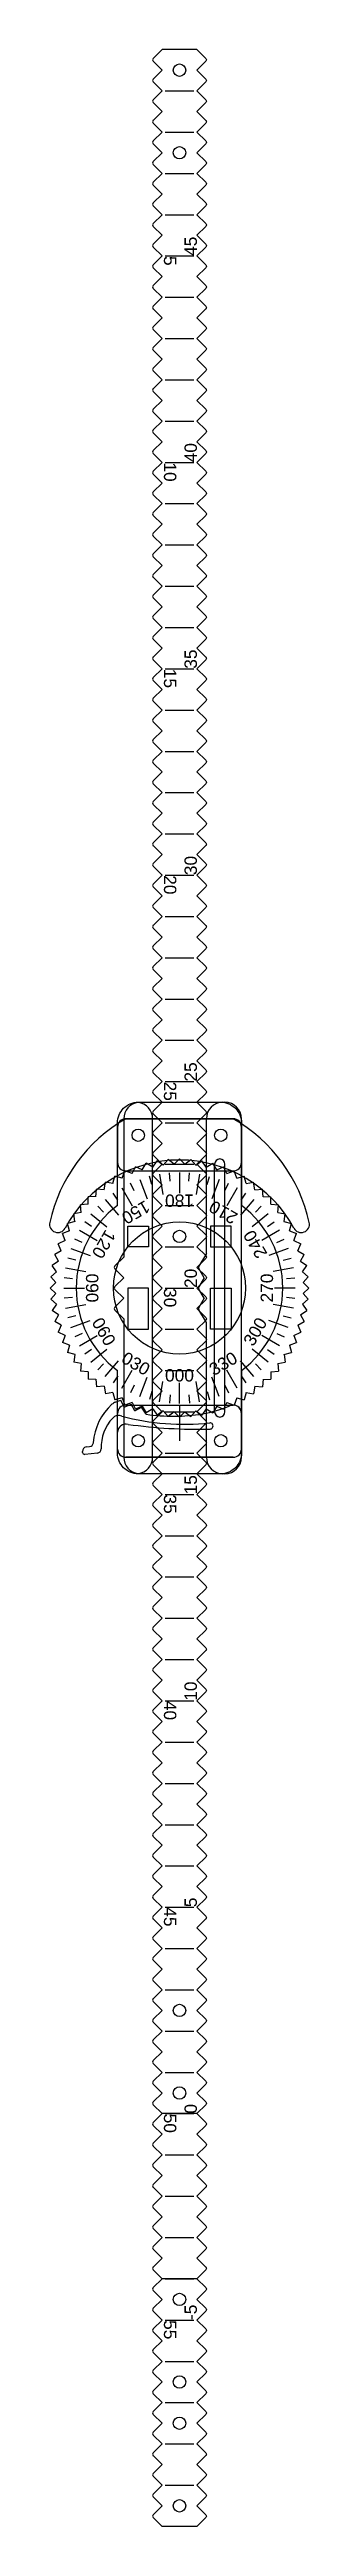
# Model space of a CAD drawing. Header units: inches. Extents: x -31 to 31, y -300 to 300.
import ezdxf

# ---------------------------------------------------------------- set-up
doc = ezdxf.new("R2010")
doc.units = ezdxf.units.IN
doc.header["$MEASUREMENT"] = 0
for name, color, linetype in [('Grey', 9, 'Continuous'), ('Marking', 2, 'Continuous'), ('NewLayer', 250, 'Continuous')]:
    doc.layers.add(name, color=color, linetype=linetype)
doc.styles.get("Standard").update_dxf_attribs({"font": 'Arial.ttf'})

# ---------------------------------------------------------------- blocks, each defined once
blk = doc.blocks.new('*U12')
for p in [(-0.65, 1.31), (-0.65, -1.31)]:
    blk.add_line(p, (0.65, 0))
blk = doc.blocks.new('*U14')
at = {"layer": 'NewLayer', "color": 0, "linetype": 'ByBlock', "lineweight": -2, "transparency": 16777216}
for p, rotation in [((-7.93, 29.58), 104.9999999999981), ((-5.32, 30.16), 99.99999999999818), ((-2.67, 30.51), 94.99999999999822), ((0, 30.63), 89.99999999999834), ((2.67, 30.51), 84.99999999999841), ((5.32, 30.16), 79.99999999999856), ((7.93, 29.58), 74.99999999999864), ((-19.69, 23.46), 129.999999999998), ((-17.57, 25.09), 124.999999999998), ((-15.31, 26.52), 119.999999999998), ((-12.94, 27.76), 114.999999999998), ((-10.47, 28.78), 109.999999999998), ((10.47, 28.78), 69.9999999999988), ((12.94, 27.76), 64.99999999999888), ((15.31, 26.52), 59.99999999999896), ((17.57, 25.09), 54.99999999999898), ((19.69, 23.46), 49.99999999999897), ((-25.09, 17.57), 144.9999999999979), ((-23.46, 19.69), 139.999999999998), ((-21.66, 21.66), 134.999999999998), ((21.66, 21.66), 44.99999999999898), ((23.46, 19.69), 39.99999999999901), ((25.09, 17.57), 34.99999999999913), ((-27.76, 12.94), 154.9999999999977), ((-26.52, 15.31), 149.9999999999977), ((26.52, 15.31), 29.99999999999921), ((27.76, 12.94), 24.99999999999937), ((-30.16, 5.32), 169.9999999999975), ((-29.58, 7.93), 164.9999999999976), ((-28.78, 10.47), 159.9999999999977), ((28.78, 10.47), 19.99999999999953), ((29.58, 7.93), 14.9999999999997), ((30.16, 5.32), 9.999999999999757), ((-30.51, 2.67), 174.9999999999973), ((-30.63, 0), 180), ((30.51, 2.67), 4.999999999999918), ((-30.51, -2.67), 184.999999999997), ((-30.16, -5.32), 189.999999999997), ((30.16, -5.32), 349.999999999995), ((30.51, -2.67), 354.999999999995), ((-29.58, -7.93), 194.9999999999969), ((-28.78, -10.47), 199.9999999999969), ((-27.76, -12.94), 204.9999999999968), ((27.76, -12.94), 334.9999999999953), ((28.78, -10.47), 339.9999999999952), ((29.58, -7.93), 344.9999999999949), ((-26.52, -15.31), 209.9999999999968), ((-25.09, -17.57), 214.9999999999967), ((25.09, -17.57), 324.9999999999955), ((26.52, -15.31), 329.9999999999953), ((-23.46, -19.69), 219.9999999999968), ((-21.66, -21.66), 224.9999999999967), ((-19.69, -23.46), 229.9999999999967), ((-17.57, -25.09), 234.9999999999967), ((17.57, -25.09), 304.9999999999955), ((19.69, -23.46), 309.9999999999953), ((21.66, -21.66), 314.9999999999953), ((23.46, -19.69), 319.9999999999955), ((-15.31, -26.52), 239.9999999999966), ((-12.94, -27.76), 244.9999999999964), ((-10.47, -28.78), 249.9999999999965), ((-7.93, -29.58), 254.9999999999962), ((-5.32, -30.16), 259.9999999999961), ((-2.67, -30.51), 264.9999999999961), ((0, -30.63), 269.9999999999961), ((2.67, -30.51), 274.9999999999959), ((5.32, -30.16), 279.9999999999959), ((7.93, -29.58), 284.9999999999958), ((10.47, -28.78), 289.9999999999957), ((12.94, -27.76), 294.9999999999956), ((15.31, -26.52), 299.9999999999956)]:
    blk.add_blockref('*U12', p, dxfattribs=dict(at, rotation=rotation))
blk.add_blockref('*U12', (30.63, 0), dxfattribs=at)
blk = doc.blocks.new('*U15')
blk.add_line((0, 2.5), (0, -2.5))
blk = doc.blocks.new('*U16')
at = {"layer": 'NewLayer', "color": 0, "linetype": 'ByBlock', "lineweight": -2, "transparency": 16777216}
for p, rotation in [((-12.75, 22.08), 30), ((-8.72, 23.96), 19.99999999999998), ((-4.43, 25.11), 9.999999999999977), ((4.43, 25.11), 350.0000000000001), ((8.72, 23.96), 340.0000000000001), ((12.75, 22.08), 330.0000000000001), ((-16.39, 19.53), 40.00000000000001), ((16.39, 19.53), 320.0000000000001), ((-22.08, 12.75), 60.00000000000001), ((-19.53, 16.39), 50), ((19.53, 16.39), 310), ((22.08, 12.75), 300.0000000000001), ((-23.96, 8.72), 70.00000000000003), ((23.96, 8.72), 290), ((-25.5, 0), 90), ((-25.11, 4.43), 80.00000000000001), ((25.11, 4.43), 280), ((25.5, 0), 270), ((-25.11, -4.43), 99.99999999999999), ((25.11, -4.43), 260), ((-23.96, -8.72), 110), ((-22.08, -12.75), 120), ((22.08, -12.75), 240), ((23.96, -8.72), 250), ((-19.53, -16.39), 130), ((-16.39, -19.53), 140.0000000000001), ((16.39, -19.53), 220), ((19.53, -16.39), 230), ((-12.75, -22.08), 150), ((-8.72, -23.96), 160), ((-4.43, -25.11), 170), ((0, -25.5), 180), ((4.43, -25.11), 190), ((8.72, -23.96), 200), ((12.75, -22.08), 210)]:
    blk.add_blockref('*U15', p, dxfattribs=dict(at, rotation=rotation))
blk.add_blockref('*U15', (0, 25.5), dxfattribs=at)
blk = doc.blocks.new('*U17')
blk.add_line((-0.09, -1), (0.09, 1))
blk = doc.blocks.new('*U18')
at = {"layer": 'NewLayer', "color": 0, "linetype": 'ByBlock', "lineweight": -2, "transparency": 16777216}
for p, rotation in [((-11.41, 24.47), 30), ((-6.99, 26.08), 19.99999999999999), ((-2.35, 26.9), 9.999999999999977), ((6.99, 26.08), 350.0000000000001), ((11.41, 24.47), 340), ((-19.09, 19.09), 49.99999999999999), ((-15.49, 22.12), 39.99999999999999), ((15.49, 22.12), 330.0000000000001), ((19.09, 19.09), 320), ((-22.12, 15.49), 59.99999999999999), ((22.12, 15.49), 310), ((-26.08, 6.99), 80.00000000000001), ((-24.47, 11.41), 70.00000000000003), ((24.47, 11.41), 300.0000000000001), ((26.08, 6.99), 290.0000000000001), ((-26.9, 2.35), 90), ((26.9, 2.35), 280), ((-26.9, -2.35), 100), ((26.9, -2.35), 270), ((-26.08, -6.99), 110), ((-24.47, -11.41), 120), ((24.47, -11.41), 250), ((26.08, -6.99), 260), ((-22.12, -15.49), 130), ((22.12, -15.49), 239.9999999999999), ((-19.09, -19.09), 140), ((-15.49, -22.12), 150), ((-11.41, -24.47), 160), ((11.41, -24.47), 210), ((15.49, -22.12), 219.9999999999999), ((19.09, -19.09), 229.9999999999999), ((-6.99, -26.08), 170), ((-2.35, -26.9), 180), ((2.35, -26.9), 190), ((6.99, -26.08), 200)]:
    blk.add_blockref('*U17', p, dxfattribs=dict(at, rotation=rotation))
blk.add_blockref('*U17', (2.35, 26.9), dxfattribs=at)
blk = doc.blocks.new('*U31')
for p, q in [((0, -12.71), (2.15, -14.85)), ((2.85, -14.85), (5, -12.71))]:
    blk.add_line(p, q)
blk.add_arc((2.5, -14.5), 0.5, 225, 315)
blk = doc.blocks.new('*U33')
at = {"layer": 'Grey', "color": 0, "linetype": 'ByBlock', "lineweight": -2, "transparency": 16777216}
for p in [(0, 15), (5, 15), (10, 15), (15, 15), (20, 15), (25, 15), (30, 15), (35, 15), (40, 15), (45, 15), (50, 15), (55, 15), (60, 15), (65, 15), (70, 15), (75, 15), (80, 15), (85, 15), (90, 15), (95, 15), (100, 15), (105, 15), (110, 15), (115, 15), (120, 15), (125, 15), (130, 15), (135, 15), (140, 15), (145, 15), (150, 15), (155, 15), (160, 15), (165, 15), (170, 15), (175, 15), (180, 15), (185, 15), (190, 15), (195, 15), (200, 15), (205, 15), (210, 15), (215, 15), (220, 15), (225, 15), (230, 15), (235, 15), (240, 15), (245, 15), (250, 15), (255, 15), (260, 15), (265, 15), (270, 15), (275, 15), (280, 15), (285, 15), (290, 15), (295, 15), (300, 15), (305, 15), (310, 15), (315, 15), (320, 15), (325, 15), (330, 15), (335, 15), (340, 15), (345, 15), (350, 15), (355, 15), (360, 15), (365, 15), (370, 15), (375, 15), (380, 15), (385, 15), (390, 15), (395, 15), (400, 15), (405, 15), (410, 15), (415, 15), (420, 15), (425, 15), (430, 15), (435, 15), (440, 15), (445, 15), (450, 15), (455, 15), (460, 15), (465, 15), (470, 15), (475, 15), (480, 15), (485, 15), (490, 15), (495, 15), (500, 15), (505, 15), (510, 15), (515, 15), (520, 15), (525, 15), (530, 15), (535, 15), (540, 15), (545, 15), (550, 15), (555, 15), (560, 15), (565, 15), (570, 15), (575, 15), (580, 15), (585, 15), (590, 15), (595, 15)]:
    blk.add_blockref('*U31', p, dxfattribs=at)
blk = doc.blocks.new('*U34')
for p, q in [((0, -12.71), (2.15, -14.85)), ((2.85, -14.85), (5, -12.71))]:
    blk.add_line(p, q)
blk.add_arc((2.5, -14.5), 0.5, 225, 315)
blk = doc.blocks.new('*U35')
at = {"layer": 'Grey', "color": 0, "linetype": 'ByBlock', "lineweight": -2, "transparency": 16777216}
for p in [(0, 15), (5, 15), (10, 15), (15, 15), (20, 15), (25, 15), (30, 15), (35, 15), (40, 15), (45, 15), (50, 15), (55, 15), (60, 15), (65, 15), (70, 15), (75, 15), (80, 15), (85, 15), (90, 15), (95, 15), (100, 15), (105, 15), (110, 15), (115, 15), (120, 15), (125, 15), (130, 15), (135, 15), (140, 15), (145, 15), (150, 15), (155, 15), (160, 15), (165, 15), (170, 15), (175, 15), (180, 15), (185, 15), (190, 15), (195, 15), (200, 15), (205, 15), (210, 15), (215, 15), (220, 15), (225, 15), (230, 15), (235, 15), (240, 15), (245, 15), (250, 15), (255, 15), (260, 15), (265, 15), (270, 15), (275, 15), (280, 15), (285, 15), (290, 15), (295, 15), (300, 15), (305, 15), (310, 15), (315, 15), (320, 15), (325, 15), (330, 15), (335, 15), (340, 15), (345, 15), (350, 15), (355, 15), (360, 15), (365, 15), (370, 15), (375, 15), (380, 15), (385, 15), (390, 15), (395, 15), (400, 15), (405, 15), (410, 15), (415, 15), (420, 15), (425, 15), (430, 15), (435, 15), (440, 15), (445, 15), (450, 15), (455, 15), (460, 15), (465, 15), (470, 15), (475, 15), (480, 15), (485, 15), (490, 15), (495, 15), (500, 15), (505, 15), (510, 15), (515, 15), (520, 15), (525, 15), (530, 15), (535, 15), (540, 15), (545, 15), (550, 15), (555, 15), (560, 15), (565, 15), (570, 15), (575, 15), (580, 15), (585, 15), (590, 15), (595, 15)]:
    blk.add_blockref('*U34', p, dxfattribs=at)
blk = doc.blocks.new('*U36')
at = {"layer": 'Marking'}
blk.add_line((10, -12), (10, -5), dxfattribs=at)
blk = doc.blocks.new('*U37')
at = {"layer": 'Grey', "color": 0, "linetype": 'ByBlock', "lineweight": -2, "transparency": 16777216}
for p in [(0, 15), (10, 15), (20, 15), (30, 15), (40, 15), (50, 15), (60, 15), (70, 15), (80, 15), (90, 15), (100, 15), (110, 15), (120, 15), (130, 15), (140, 15), (150, 15), (160, 15), (170, 15), (180, 15), (190, 15), (200, 15), (210, 15), (220, 15), (230, 15), (240, 15), (250, 15), (260, 15), (270, 15), (280, 15), (290, 15), (300, 15), (310, 15), (320, 15), (330, 15), (340, 15), (350, 15), (360, 15), (370, 15), (380, 15), (390, 15), (400, 15), (410, 15), (420, 15), (430, 15), (440, 15), (450, 15), (460, 15), (470, 15), (480, 15), (490, 15), (500, 15), (510, 15), (520, 15), (530, 15), (540, 15), (550, 15), (560, 15), (570, 15), (580, 15)]:
    blk.add_blockref('*U36', p, dxfattribs=at)

msp = doc.modelspace()

# ---------------------------------------------------------------- linework, layer by layer
at = {"layer": 'Grey'}
for p, q in [((4.21, 300), (-4.21, 300)), ((10.5, 45), (11, 45)), ((-13.5, 41), (-13.5, 7.5)), ((-6.5, -41), (-6.5, 41)), ((6.5, 8.37), (6.5, 41)), ((15, -41), (15, 41)), ((8.5, -30), (8.5, 30)), ((11, -30), (11, 30)), ((-13.5, 7.5), (-15.65, 5.35)), ((6.5, 8.37), (4.7, 5.25)), ((-13.5, 2.5), (-15.65, 4.65)), ((-13.5, 2.5), (-15.65, 0.35)), ((6, 2.5), (4.7, 4.75)), ((6, 2.5), (4.7, 0.25)), ((-13.5, -2.5), (-15.65, -0.35)), ((-13.5, -2.5), (-15.65, -4.65)), ((-13.5, -7.5), (-15.65, -5.35)), ((6, -2.5), (4.7, -0.25)), ((6, -2.5), (4.7, -4.75)), ((6.5, -8.37), (4.7, -5.25)), ((-13.5, -7.5), (-13.5, -41)), ((6.5, -41), (6.5, -8.37)), ((11, -45), (10.5, -45)), ((4.21, -200), (-4.21, -200)), ((4.21, -240), (-4.21, -240)), ((4.21, -300), (-4.21, -300))]:
    msp.add_line(p, q, dxfattribs=at)
for points in [[(-15, 20), (-15, 40, -0.414214), (-10, 45), (10, 45, -0.414214), (15, 40), (15, 20)], [(15, -20), (15, -40, -0.414214), (10, -45), (-10, -45, -0.414214), (-15, -40), (-15, -20)]]:
    msp.add_lwpolyline(points, format="xyb", dxfattribs=at)
for centre, radius in [((0, 295), 1.5), ((0, 275), 1.5), ((-10, 37), 1.5), ((-10, 37), 1.5), ((10, 37), 1.5), ((10, 37), 1.5), ((0, 0), 16), ((-10, -37), 1.5), ((-10, -37), 1.5), ((10, -37), 1.5), ((10, -37), 1.5), ((0, -175), 1.5), ((0, -195), 1.5), ((0, -245), 1.5), ((0, -265), 1.5), ((0, -275), 1.5), ((0, -295), 1.5)]:
    msp.add_circle(centre, radius, dxfattribs=at)
for centre, radius, start, end in [((-9.5, 41), 4, 97.18076, 180), ((-10.5, 41), 4, 0, 82.81924), ((10.5, 41), 4, 90, 180), ((11, 41), 4, 0, 90), ((9.75, 30), 1.25, 0, 180), ((0, 0), 25, 126.8699, 233.1301), ((0, 0), 25, 306.8699, 53.1301), ((-15.29, 5), 0.5, 135, 225), ((-15.29, 0), 0.5, 135, 225), ((5.13, 5), 0.5, 150, 210), ((5.13, 0), 0.5, 150, 210), ((-15.29, -5), 0.5, 135, 225), ((5.13, -5), 0.5, 150, 210), ((9.75, -30), 1.25, 180, 0), ((-9.5, -41), 4, 180, 262.81924), ((-10.5, -41), 4, 277.18076, 0), ((10.5, -41), 4, 180, 270), ((11, -41), 4, 270, 0)]:
    msp.add_arc(centre, radius, start, end, dxfattribs=at)
at = {"layer": 'NewLayer'}
for p, q in [((-15, 39), (-15, 30.37)), ((-15, 39), (-15, 30.37)), ((-13, 41), (13, 41)), ((13, 41), (-13, 41)), ((15, 39), (15, 30.37)), ((-13, 28.37), (13, 28.37)), ((-15.57, -27.62), (-14.18, -27.15)), ((-13.43, -28.86), (-14.18, -27.15)), ((-13.43, -28.86), (-11.73, -28.11)), ((-13, -28.37), (13, -28.37)), ((-10.83, -29.75), (-11.73, -28.11)), ((-10.83, -29.75), (-9.2, -28.86)), ((-8.05, -30.58), (-9.2, -28.86)), ((0, -28.37), (0, -37)), ((-15, -39), (-15, -30.37)), ((-15, -39), (-15, -34.95)), ((15, -30.37), (15, -39)), ((15, -30.37), (15, -39)), ((-23.47, -39.85), (-23.49, -39.6)), ((-19.86, -40), (-22.92, -40.3)), ((-22.59, -38.51), (-21.76, -38.43)), ((-13, -41), (13, -41)), ((13, -41), (-13, -41))]:
    msp.add_line(p, q, dxfattribs=at)
for points in [[(-7.5, 10), (-12.5, 10), (-12.5, 15), (-7.5, 15)], [(7.5, 10), (12.5, 10), (12.5, 15), (7.5, 15)], [(-7.5, 0), (-12.5, 0), (-12.5, -10), (-7.5, -10)], [(7.5, 0), (12.5, 0), (12.5, -10), (7.5, -10)]]:
    msp.add_lwpolyline(points, close=True, dxfattribs=at)
for centre in [(-10, 37), (-10, 37), (10, 37), (10, 37), (0, 12.5), (-10, -37), (-10, -37), (10, -37), (10, -37)]:
    msp.add_circle(centre, 1.5, dxfattribs=at)
for centre, radius, start, end in [((6.36, 7.49), 38.7, 120.02416, 167.49508), ((-13, 39), 2, 90, 180), ((-6.36, 7.49), 38.7, 12.50492, 59.97584), ((13, 39), 2, 0, 90), ((0, -0.5), 31.5, 28.41423, 151.58577), ((-13, 30.37), 2, 180, 270), ((13, 30.37), 2, 270, 0), ((-29.46, 15.44), 2, 167.49508, 331.58577), ((29.46, 15.44), 2, 208.41423, 12.50492), ((-7.31, -38.29), 13.58, 131.75936, 176.60902), ((-3.84, -45.07), 21.03, 123.91833, 126.51301), ((-13, -30.37), 2, 90, 180), ((0, 0.5), 31.5, 280.15461, 292.83382), ((13, -30.37), 2, 0, 112.83382), ((13, -30.37), 2, 0, 90), ((-8.61, -38.57), 10.36, 136.92473, 182.15781), ((-14.72, -32.86), 2, 67.71174, 136.92473), ((-13, -34.95), 2, 73.89078, 180), ((0.99, 23.77), 56.78, 254.74215, 276.39351), ((4.64, 90.19), 124.4, 262.10414, 271.27086), ((-1.51, 14.87), 45.93, 261.80993, 278.84497), ((7.36, -33.42), 0.757, 269.00373, 93.51057), ((-22.49, -39.5), 1, 95.57258, 185.57258), ((-22.97, -39.8), 0.5, 185.57258, 275.57258), ((-21.86, -37.43), 1, 275.57258, 356.60902), ((-19.96, -39), 1, 275.57258, 2.15781), ((-13, -39), 2, 180, 270), ((-13, -39), 2, 180, 270), ((13, -39), 2, 270, 0), ((13, -39), 2, 270, 0)]:
    msp.add_arc(centre, radius, start, end, dxfattribs=at)

# ---------------------------------------------------------------- block references
at = {"layer": 'Grey', "rotation": 270}
for name in ['*U33', '*U37']:
    msp.add_blockref(name, (-6.5, 300), dxfattribs=at)
at = {"layer": 'Grey', "xscale": -1, "rotation": 90}
msp.add_blockref('*U35', (6.5, 300), dxfattribs=at)
at = {"layer": 'NewLayer', "rotation": 180}
for name in ['*U14', '*U16', '*U18']:
    msp.add_blockref(name, (0, 0), dxfattribs=at)

# ---------------------------------------------------------------- texts
at = {"layer": 'Grey'}
for s, rotation, p in [('45', 90, (4.21, 250.01)), ('5', 270, (-3.77, 249.99)), ('40', 90, (4.21, 200.01)), ('10', 270, (-3.77, 199.99)), ('35', 90, (4.21, 150.01)), ('15', 270, (-3.77, 149.99)), ('30', 90, (4.21, 100.01)), ('20', 270, (-3.77, 99.99)), ('25', 90, (4.21, 50.01)), ('25', 270, (-3.77, 49.99)), ('20', 90, (4.21, 0.01)), ('30', 270, (-3.77, -0.01)), ('15', 90, (4.21, -49.99)), ('35', 270, (-3.77, -50.01)), ('10', 90, (4.21, -99.99)), ('40', 270, (-3.77, -100.01)), ('5', 90, (4.21, -149.99)), ('45', 270, (-3.77, -150.01)), ('0', 90, (4.21, -199.99)), ('50', 270, (-3.77, -200.01)), ('55', 270, (-3.77, -250.01)), ('-5', 90, (4.21, -249.99))]:
    msp.add_text(s, height=3, rotation=rotation, dxfattribs=at).set_placement(p)
at = {"layer": 'NewLayer'}
for s, rotation, p in [('150', 210, (-8.29, 21.37)), ('180', 180, (3.5, 22.65)), ('210', 150, (14.36, 17.87)), ('120', 240, (-17.86, 14.36)), ('240', 120, (21.37, 8.3)), ('090', 270, (-22.65, 3.5)), ('270', 90, (22.65, -3.5)), ('060', 300, (-21.36, -8.29)), ('300', 60, (17.87, -14.35)), ('030', 330, (-14.35, -17.86)), ('330', 30, (8.3, -21.36))]:
    msp.add_text(s, height=3, rotation=rotation, dxfattribs=at).set_placement(p)
msp.add_text('000', height=3, dxfattribs=at).set_placement((-3.5, -22.65))

doc.saveas('drawing.dxf')
